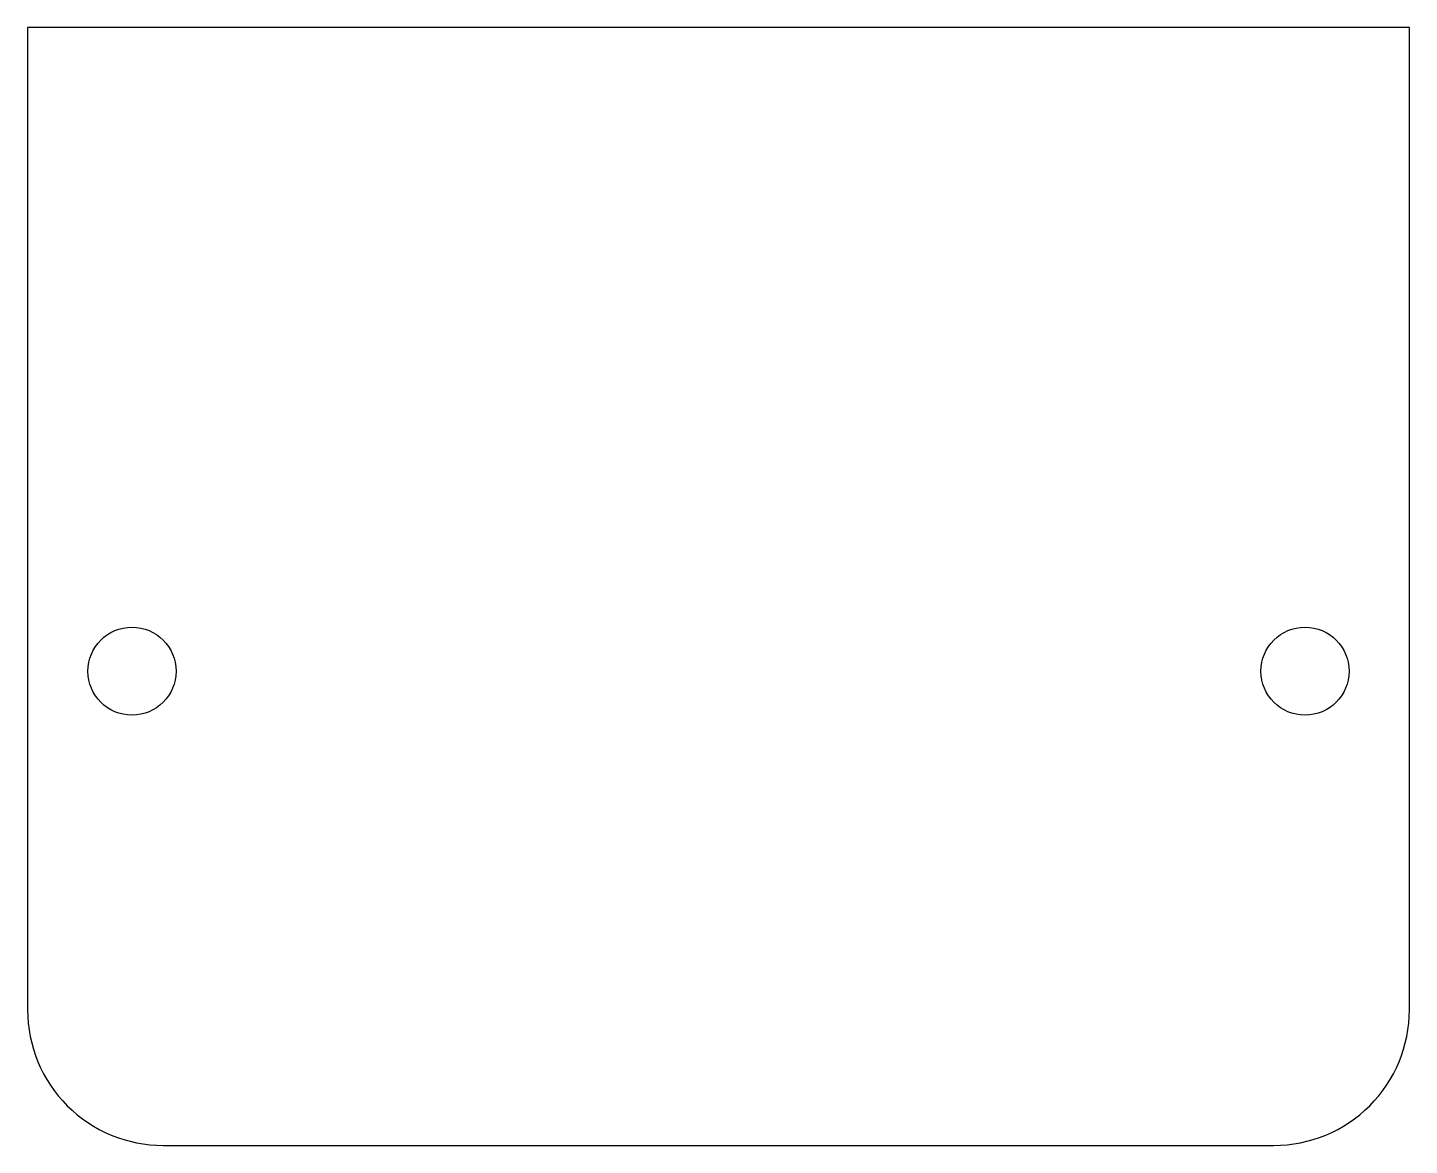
# Model space of a CAD drawing. Header units: millimetres. Extents: x -7.7 to 44.1, y 0 to 41.9.
import ezdxf

# ---------------------------------------------------------------- set-up
doc = ezdxf.new("R2010")
doc.units = ezdxf.units.MM
doc.layers.get('0').update_dxf_attribs({"linetype": 'CONTINUOUS'})

msp = doc.modelspace()

# ---------------------------------------------------------------- linework, layer by layer
msp.add_lwpolyline([(44.079, 41.91), (-7.737, 41.91), (-7.737, 5.08, 0.414214), (-2.657, 0), (38.999, 0, 0.414214), (44.079, 5.08)], format="xyb", close=True)
for centre in [(-3.824, 17.78), (40.166, 17.78)]:
    msp.add_circle(centre, 1.651)

doc.saveas('drawing.dxf')
